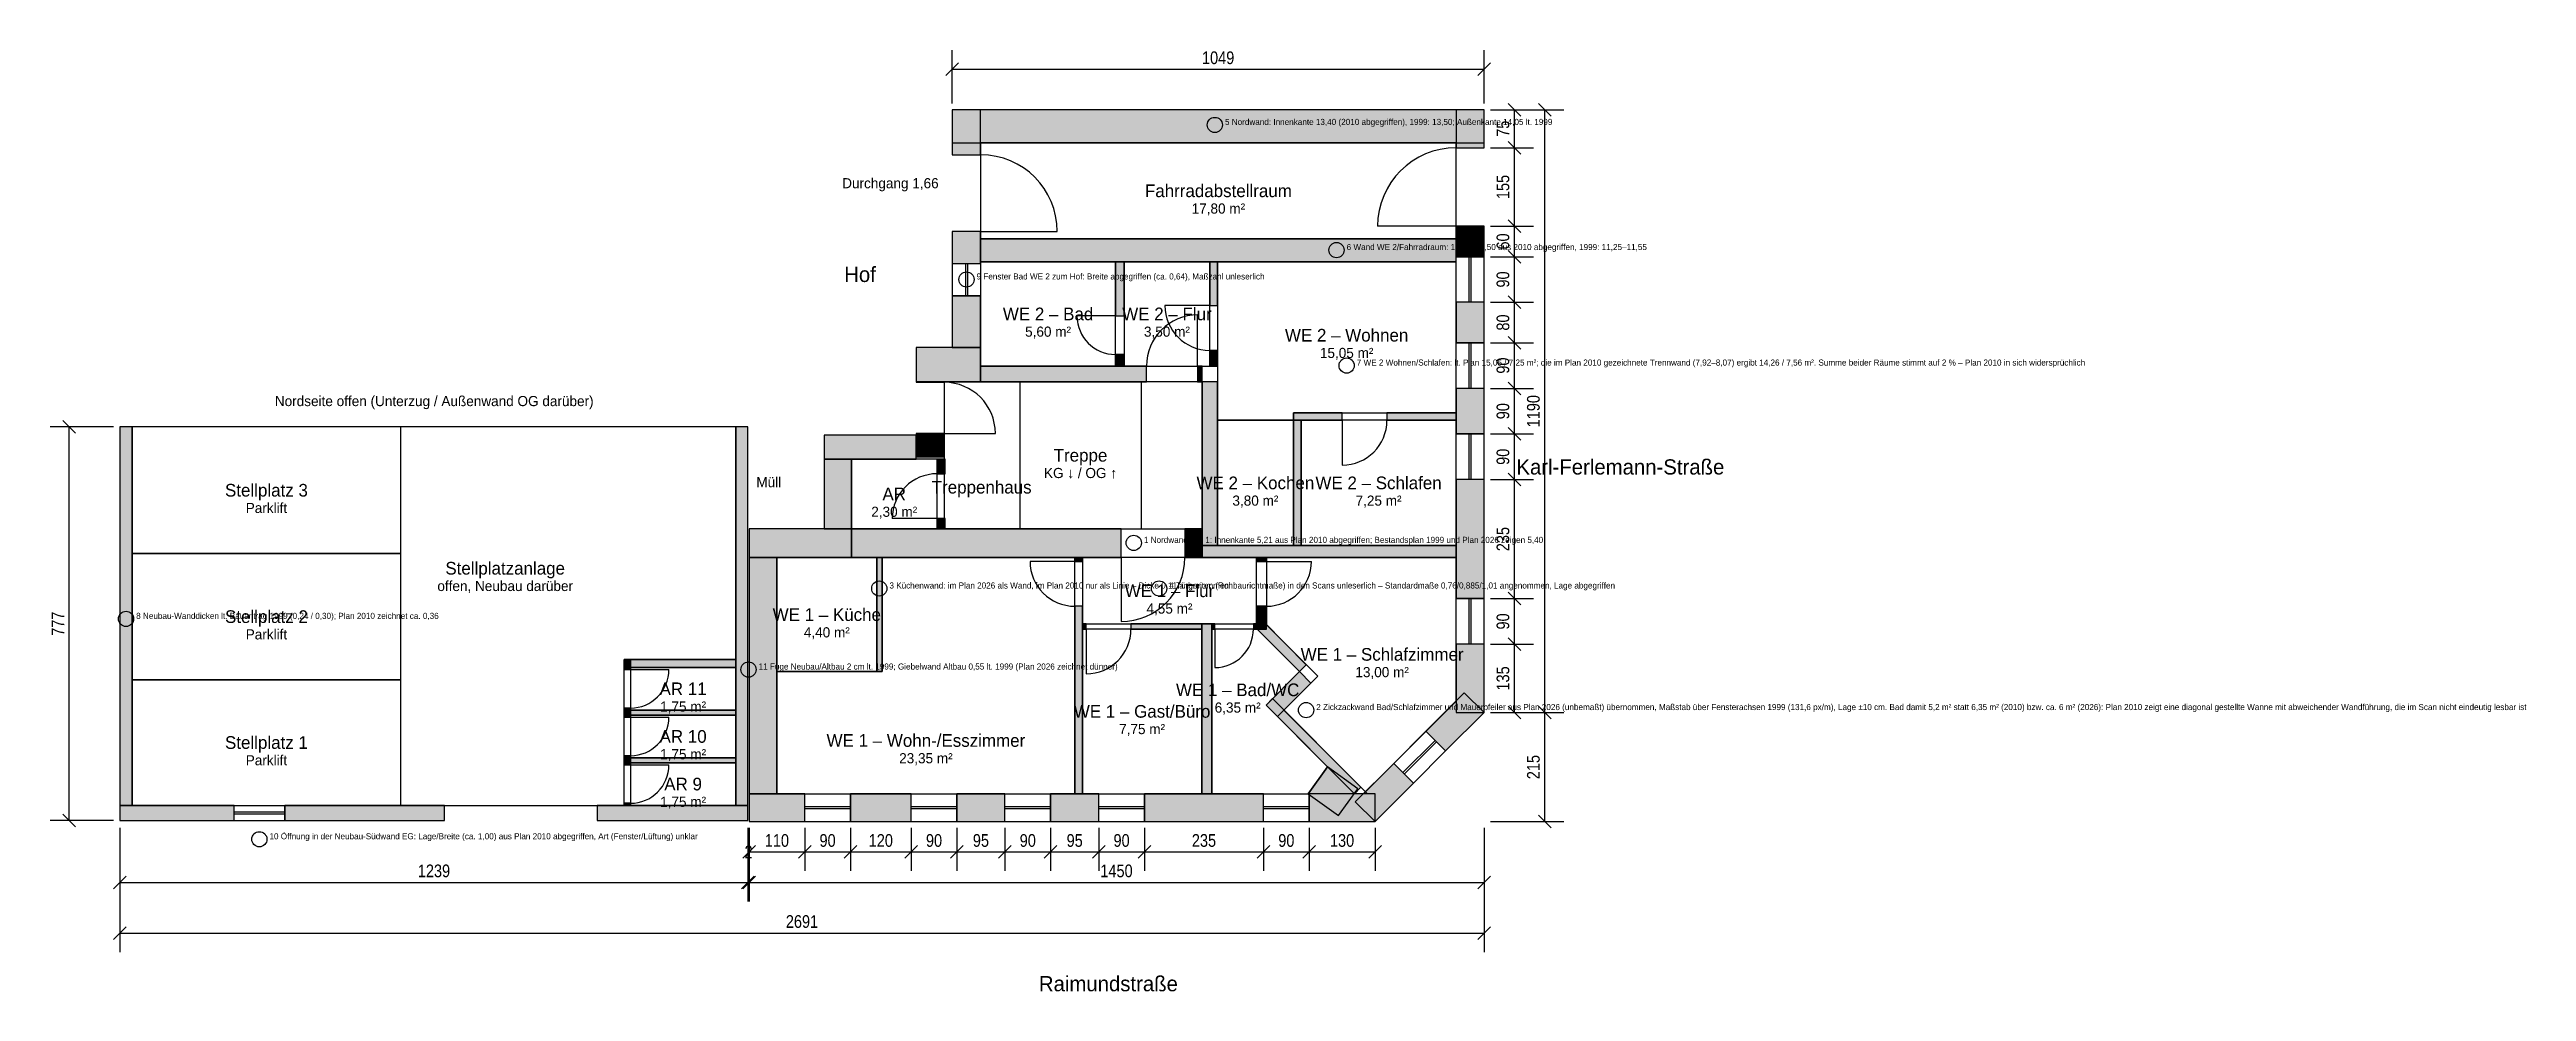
# Model space of a CAD drawing. Header units: metres. Extents: x -1.4 to 47.5, y -3.4 to 15.2.
import ezdxf
from ezdxf.enums import TextEntityAlignment as Align

# ---------------------------------------------------------------- set-up
doc = ezdxf.new("R2010")
doc.units = ezdxf.units.M
for name, color, linetype in [('A_BEMASSUNG', 5, 'Continuous'), ('A_OEFFNUNG', 1, 'Continuous'), ('A_RAUM', 3, 'Continuous'), ('A_TEXT', 7, 'Continuous'), ('A_UNGEPRUEFT', 6, 'Continuous'), ('A_WAND', 8, 'Continuous'), ('A_WAND_TRAGEND', 7, 'Continuous')]:
    doc.layers.add(name, color=color, linetype=linetype)
doc.styles.add('OpenSansCondensed-Light', font='OpenSansCondensed-Light.ttf')
doc.dimstyles.new('EZ_M_100_H25_CM', dxfattribs={"dimtxt": 0.25, "dimasz": 0.25, "dimexe": 0.375, "dimexo": 0.125, "dimgap": 0.1, "dimtad": 1, "dimlfac": 100, "dimzin": 12, "dimdsep": 46, "dimtxsty": 'OpenSansCondensed-Light', "dimtsz": 0.125, "dimcen": 2.5, "dimazin": 3, "dimtfac": 0.5, "dimtmove": 2, "dimatfit": 3})

msp = doc.modelspace()

# ---------------------------------------------------------------- hatches: boundary and pattern name
at = {"layer": 'A_WAND'}
for points in [[(19.81, 9.98), (19.81, 11.05), (19.64, 11.05), (19.64, 9.98)], [(21.65, 10.185), (21.65, 11.05), (21.5, 11.05), (21.5, 10.185)], [(21.65, 8.99), (21.65, 9.3), (21.5, 9.3), (21.5, 8.99)], [(19.81, 8.99), (19.81, 9.22), (19.64, 9.22), (19.64, 8.99)], [(23.15, 7.92), (24.11, 7.92), (24.11, 8.07), (23.15, 8.07)], [(23.3, 5.45), (23.3, 7.92), (23.15, 7.92), (23.15, 5.45)], [(24.995, 7.92), (26.36, 7.92), (26.36, 8.07), (24.995, 8.07)], [(16.28, 6.865), (16.28, 7.15), (16.12, 7.15), (16.12, 6.865)], [(16.28, 5.78), (16.28, 5.98), (16.12, 5.98), (16.12, 5.78)], [(15.04, 2.96), (15.04, 5.21), (14.93, 5.21), (14.93, 2.96)], [(18.99, 5.135), (18.99, 5.21), (18.84, 5.21), (18.84, 5.135)], [(22.62, 5.135), (22.62, 5.21), (22.42, 5.21), (22.42, 5.135)], [(18.99, 0.55), (18.99, 4.25), (18.84, 4.25), (18.84, 0.55)], [(22.62, 3.8), (22.62, 4.25), (22.42, 4.25), (22.42, 3.8)], [(22.435, 3.8), (23.27, 2.96), (23.40475, 3.09395), (22.56975, 3.93395)], [(18.99, 3.8), (19.06, 3.8), (19.06, 3.9), (18.99, 3.9)], [(19.945, 3.8), (21.34, 3.8), (21.34, 3.9), (19.945, 3.9)], [(21.54, 0.55), (21.54, 3.9), (21.34, 3.9), (21.34, 0.55)], [(21.54, 3.8), (21.6, 3.8), (21.6, 3.9), (21.54, 3.9)], [(22.36, 3.8), (22.42, 3.8), (22.42, 3.9), (22.36, 3.9)], [(10.07, 3), (10.07, 3.2), (9.95, 3.2), (9.95, 3)], [(10.07, 3.04), (12.15, 3.04), (12.15, 3.2), (10.07, 3.2)], [(23.27, 2.96), (22.61, 2.3), (22.83627, 2.07373), (23.49627, 2.73373)], [(10.07, 2.06), (10.07, 2.24), (9.95, 2.24), (9.95, 2.06)], [(10.07, 2.1), (12.15, 2.1), (12.15, 2.2), (10.07, 2.2)], [(22.61, 2.3), (24.355, 0.55), (24.48246, 0.6771), (22.73746, 2.4271)], [(10.07, 1.12), (10.07, 1.3), (9.95, 1.3), (9.95, 1.12)], [(10.07, 1.16), (12.15, 1.16), (12.15, 1.26), (10.07, 1.26)], [(24.0414, 0.11881), (24.4214, 0.64881), (23.82, 1.08), (23.44, 0.55)], [(10.07, 0.32), (10.07, 0.36), (9.95, 0.36), (9.95, 0.32)]]:
    msp.add_hatch(color=8, dxfattribs=at).paths.add_polyline_path(points)
at = {"layer": 'A_WAND_TRAGEND'}
for points in [[(26.91, 14.05), (16.42, 14.05), (16.42, 13.4), (26.91, 13.4)], [(16.42, 14.05), (16.42, 13.16), (16.98, 13.16), (16.98, 14.05)], [(26.91, 13.3), (26.91, 14.05), (26.36, 14.05), (26.36, 13.3)], [(26.91, 11.15), (26.91, 11.75), (26.36, 11.75), (26.36, 11.15)], [(16.42, 11.65), (16.42, 11.015), (16.98, 11.015), (16.98, 11.65)], [(16.98, 11.05), (26.36, 11.05), (26.36, 11.5), (16.98, 11.5)], [(16.42, 10.38), (16.42, 9.36), (16.98, 9.36), (16.98, 10.38)], [(26.91, 9.45), (26.91, 10.25), (26.36, 10.25), (26.36, 9.45)], [(15.71, 8.68), (16.98, 8.68), (16.98, 9.36), (15.71, 9.36)], [(16.98, 8.68), (20.25, 8.68), (20.25, 8.99), (16.98, 8.99)], [(21.26, 8.68), (21.35, 8.68), (21.35, 8.99), (21.26, 8.99)], [(16.26, 8.67), (16.26, 8.68), (15.71, 8.68), (15.71, 8.67)], [(21.65, 5.45), (21.65, 8.68), (21.35, 8.68), (21.35, 5.45)], [(26.91, 7.65), (26.91, 8.55), (26.36, 8.55), (26.36, 7.65)], [(0.24, 0.32), (0.24, 7.79), (0, 7.79), (0, 0.32)], [(12.39, 0.32), (12.39, 7.79), (12.15, 7.79), (12.15, 0.32)], [(13.89, 7.15), (15.71, 7.15), (15.71, 7.63), (13.89, 7.63)], [(16.26, 7.2), (16.26, 7.66), (15.71, 7.66), (15.71, 7.2)], [(14.43, 5.78), (14.43, 7.15), (13.89, 7.15), (13.89, 5.78)], [(26.91, 4.4), (26.91, 6.75), (26.36, 6.75), (26.36, 4.4)], [(12.41, 5.21), (14.43, 5.21), (14.43, 5.78), (12.41, 5.78)], [(14.43, 5.21), (19.75, 5.21), (19.75, 5.78), (14.43, 5.78)], [(21.01, 5.21), (21.35, 5.21), (21.35, 5.78), (21.01, 5.78)], [(21.35, 5.21), (26.36, 5.21), (26.36, 5.45), (21.35, 5.45)], [(12.96, 0.55), (12.96, 5.21), (12.41, 5.21), (12.41, 0.55)], [(26.91, 2.15), (26.91, 3.5), (26.36, 3.5), (26.36, 2.15)], [(26.153, 1.393), (26.91, 2.15), (26.52109, 2.53891), (25.76409, 1.78191)], [(24.76, 0), (25.5166, 0.7566), (25.1277, 1.14551), (24.37109, 0.38891)], [(12.41, 0), (13.51, 0), (13.51, 0.55), (12.41, 0.55)], [(14.41, 0), (15.61, 0), (15.61, 0.55), (14.41, 0.55)], [(16.51, 0), (17.46, 0), (17.46, 0.55), (16.51, 0.55)], [(18.36, 0), (19.31, 0), (19.31, 0.55), (18.36, 0.55)], [(20.21, 0), (22.56, 0), (22.56, 0.55), (20.21, 0.55)], [(23.46, 0), (24.76, 0), (24.76, 0.55), (23.46, 0.55)], [(0, 0.02), (2.25, 0.02), (2.25, 0.32), (0, 0.32)], [(3.25, 0.02), (6.405, 0.02), (6.405, 0.32), (3.25, 0.32)], [(9.415, 0.02), (12.39, 0.02), (12.39, 0.32), (9.415, 0.32)]]:
    msp.add_hatch(color=7, dxfattribs=at).paths.add_polyline_path(points)

# ---------------------------------------------------------------- linework, layer by layer
at = {"layer": 'A_OEFFNUNG'}
for p, q in [((26.36, 11.75), (24.81, 11.75)), ((16.98, 11.65), (18.49, 11.65)), ((16.42, 11.015), (16.42, 10.38)), ((16.42, 11.015), (16.98, 11.015)), ((16.68, 11.015), (16.68, 10.38)), ((16.72, 11.015), (16.72, 10.38)), ((16.98, 11.015), (16.98, 10.38)), ((26.36, 10.25), (26.36, 11.15)), ((26.91, 11.15), (26.36, 11.15)), ((26.615, 10.25), (26.615, 11.15)), ((26.655, 10.25), (26.655, 11.15)), ((26.91, 10.25), (26.91, 11.15)), ((16.42, 10.38), (16.98, 10.38)), ((19.64, 9.98), (18.88, 9.98)), ((21.5, 10.185), (20.615, 10.185)), ((21.26, 8.99), (21.26, 10)), ((26.91, 10.25), (26.36, 10.25)), ((26.36, 8.55), (26.36, 9.45)), ((26.91, 9.45), (26.36, 9.45)), ((26.615, 8.55), (26.615, 9.45)), ((26.655, 8.55), (26.655, 9.45)), ((26.91, 8.55), (26.91, 9.45)), ((26.91, 8.55), (26.36, 8.55)), ((24.11, 7.92), (24.11, 7.035)), ((16.26, 7.66), (17.27, 7.66)), ((26.36, 6.75), (26.36, 7.65)), ((26.91, 7.65), (26.36, 7.65)), ((26.615, 6.75), (26.615, 7.65)), ((26.655, 6.75), (26.655, 7.65)), ((26.91, 6.75), (26.91, 7.65)), ((26.91, 6.75), (26.36, 6.75)), ((16.12, 5.98), (15.235, 5.98)), ((18.84, 5.135), (17.955, 5.135)), ((19.75, 5.21), (19.75, 3.95)), ((22.62, 5.135), (23.505, 5.135)), ((26.36, 3.5), (26.36, 4.4)), ((26.91, 4.4), (26.36, 4.4)), ((26.615, 3.5), (26.615, 4.4)), ((26.655, 3.5), (26.655, 4.4)), ((26.91, 3.5), (26.91, 4.4)), ((19.06, 3.8), (19.06, 2.915)), ((21.6, 3.8), (21.6, 3.04)), ((26.91, 3.5), (26.36, 3.5)), ((10.07, 3), (10.83, 3)), ((10.07, 2.06), (10.83, 2.06)), ((25.1277, 1.14551), (25.76409, 1.78191)), ((25.30801, 0.9652), (25.9444, 1.6016)), ((25.33629, 0.93692), (25.97269, 1.57331)), ((26.153, 1.393), (25.76409, 1.78191)), ((10.07, 1.12), (10.83, 1.12)), ((25.5166, 0.7566), (25.1277, 1.14551)), ((25.5166, 0.7566), (26.153, 1.393)), ((13.51, 0.55), (14.41, 0.55)), ((13.51, 0), (13.51, 0.55)), ((14.41, 0), (14.41, 0.55)), ((15.61, 0.55), (16.51, 0.55)), ((15.61, 0), (15.61, 0.55)), ((16.51, 0), (16.51, 0.55)), ((17.46, 0.55), (18.36, 0.55)), ((17.46, 0), (17.46, 0.55)), ((18.36, 0), (18.36, 0.55)), ((19.31, 0.55), (20.21, 0.55)), ((19.31, 0), (19.31, 0.55)), ((20.21, 0), (20.21, 0.55)), ((22.56, 0.55), (23.46, 0.55)), ((22.56, 0), (22.56, 0.55)), ((23.46, 0), (23.46, 0.55)), ((2.25, 0.32), (3.25, 0.32)), ((2.25, 0.02), (2.25, 0.32)), ((2.25, 0.19), (3.25, 0.19)), ((2.25, 0.15), (3.25, 0.15)), ((2.25, 0.02), (3.25, 0.02)), ((3.25, 0.02), (3.25, 0.32)), ((13.51, 0.295), (14.41, 0.295)), ((13.51, 0.255), (14.41, 0.255)), ((13.51, 0), (14.41, 0)), ((15.61, 0.295), (16.51, 0.295)), ((15.61, 0.255), (16.51, 0.255)), ((15.61, 0), (16.51, 0)), ((17.46, 0.295), (18.36, 0.295)), ((17.46, 0.255), (18.36, 0.255)), ((17.46, 0), (18.36, 0)), ((19.31, 0.295), (20.21, 0.295)), ((19.31, 0.255), (20.21, 0.255)), ((19.31, 0), (20.21, 0)), ((22.56, 0.295), (23.46, 0.295)), ((22.56, 0.255), (23.46, 0.255)), ((22.56, 0), (23.46, 0))]:
    msp.add_line(p, q, dxfattribs=at)
for centre, radius, start, end in [((26.36, 11.75), 1.55, 90, 180), ((16.98, 11.65), 1.51, 0, 90), ((19.64, 9.98), 0.76, 180, -90), ((21.26, 8.99), 1.01, 90, 180), ((21.5, 10.185), 0.885, 180, -90), ((16.26, 7.66), 1.01, 0, 90), ((24.11, 7.92), 0.885, -90, 0), ((16.12, 5.98), 0.885, 90, 180), ((18.84, 5.135), 0.885, 180, -90), ((19.75, 5.21), 1.26, -90, 0), ((22.62, 5.135), 0.885, -90, 0), ((19.06, 3.8), 0.885, -90, 0), ((21.6, 3.8), 0.76, -90, 0), ((10.07, 3), 0.76, -90, 0), ((10.07, 2.06), 0.76, -90, 0), ((10.07, 1.12), 0.76, -90, 0)]:
    msp.add_arc(centre, radius, start, end, dxfattribs=at)
at = {"layer": 'A_RAUM'}
for points in [[(16.98, 11.5), (26.36, 11.5), (26.36, 13.4), (16.98, 13.4)], [(16.98, 8.99), (19.64, 8.99), (19.64, 11.05), (16.98, 11.05)], [(19.81, 8.99), (21.5, 8.99), (21.5, 11.05), (19.81, 11.05)], [(21.65, 7.92), (23.15, 7.92), (23.15, 8.07), (26.36, 8.07), (26.36, 11.05), (21.65, 11.05)], [(16.26, 5.78), (21.35, 5.78), (21.35, 8.68), (16.26, 8.68)], [(17.75, 5.78), (20.15, 5.78), (20.15, 8.68), (17.75, 8.68)], [(21.65, 5.45), (23.15, 5.45), (23.15, 7.92), (21.65, 7.92)], [(23.3, 5.45), (26.36, 5.45), (26.36, 7.92), (23.3, 7.92)], [(0.24, 0.32), (9.95, 0.32), (9.95, 3.2), (12.15, 3.2), (12.15, 7.79), (0.24, 7.79)], [(0.24, 5.29), (5.54, 5.29), (5.54, 7.79), (0.24, 7.79)], [(14.43, 5.78), (16.12, 5.78), (16.12, 7.15), (14.43, 7.15)], [(0.24, 2.8), (5.54, 2.8), (5.54, 5.29), (0.24, 5.29)], [(12.96, 2.96), (14.93, 2.96), (14.93, 5.21), (12.96, 5.21)], [(12.96, 0.55), (18.84, 0.55), (18.84, 5.21), (15.04, 5.21), (15.04, 2.96), (12.96, 2.96)], [(18.99, 3.9), (22.42, 3.9), (22.42, 5.21), (18.99, 5.21)], [(22.62, 5.21), (22.62, 3.883), (23.63, 2.867), (22.963, 2.201), (24.609, 0.55), (24.532, 0.55), (26.36, 2.378), (26.36, 5.21)], [(18.99, 0.55), (21.34, 0.55), (21.34, 3.8), (18.99, 3.8)], [(21.54, 0.55), (23.44, 0.55), (23.82, 1.08), (22.61, 2.3), (23.27, 2.96), (22.435, 3.8), (21.54, 3.8)], [(10.07, 2.2), (12.15, 2.2), (12.15, 3.04), (10.07, 3.04)], [(0.24, 0.32), (5.54, 0.32), (5.54, 2.8), (0.24, 2.8)], [(10.07, 1.26), (12.15, 1.26), (12.15, 2.1), (10.07, 2.1)], [(10.07, 0.32), (12.15, 0.32), (12.15, 1.16), (10.07, 1.16)]]:
    msp.add_lwpolyline(points, close=True, dxfattribs=at)
at = {"layer": 'A_UNGEPRUEFT'}
for centre in [(21.6, 13.75), (24, 11.28), (16.7, 10.7), (24.2, 9), (20, 5.5), (14.98, 4.6), (20.5, 4.6), (0.12, 4), (12.4, 3), (23.4, 2.2), (2.75, -0.35)]:
    msp.add_circle(centre, 0.15, dxfattribs=at)
at = {"layer": 'A_WAND'}
for points in [[(19.81, 9.98), (19.81, 11.05), (19.64, 11.05), (19.64, 9.98)], [(21.65, 10.185), (21.65, 11.05), (21.5, 11.05), (21.5, 10.185)], [(21.65, 8.99), (21.65, 9.3), (21.5, 9.3), (21.5, 8.99)], [(19.81, 8.99), (19.81, 9.22), (19.64, 9.22), (19.64, 8.99)], [(23.15, 7.92), (24.11, 7.92), (24.11, 8.07), (23.15, 8.07)], [(23.3, 5.45), (23.3, 7.92), (23.15, 7.92), (23.15, 5.45)], [(24.995, 7.92), (26.36, 7.92), (26.36, 8.07), (24.995, 8.07)], [(16.28, 6.865), (16.28, 7.15), (16.12, 7.15), (16.12, 6.865)], [(16.28, 5.78), (16.28, 5.98), (16.12, 5.98), (16.12, 5.78)], [(15.04, 2.96), (15.04, 5.21), (14.93, 5.21), (14.93, 2.96)], [(18.99, 5.135), (18.99, 5.21), (18.84, 5.21), (18.84, 5.135)], [(22.62, 5.135), (22.62, 5.21), (22.42, 5.21), (22.42, 5.135)], [(18.99, 0.55), (18.99, 4.25), (18.84, 4.25), (18.84, 0.55)], [(22.62, 3.8), (22.62, 4.25), (22.42, 4.25), (22.42, 3.8)], [(22.435, 3.8), (23.27, 2.96), (23.40475, 3.09395), (22.56975, 3.93395)], [(18.99, 3.8), (19.06, 3.8), (19.06, 3.9), (18.99, 3.9)], [(19.945, 3.8), (21.34, 3.8), (21.34, 3.9), (19.945, 3.9)], [(21.54, 0.55), (21.54, 3.9), (21.34, 3.9), (21.34, 0.55)], [(21.54, 3.8), (21.6, 3.8), (21.6, 3.9), (21.54, 3.9)], [(22.36, 3.8), (22.42, 3.8), (22.42, 3.9), (22.36, 3.9)], [(10.07, 3), (10.07, 3.2), (9.95, 3.2), (9.95, 3)], [(10.07, 3.04), (12.15, 3.04), (12.15, 3.2), (10.07, 3.2)], [(23.27, 2.96), (22.61, 2.3), (22.83627, 2.07373), (23.49627, 2.73373)], [(10.07, 2.06), (10.07, 2.24), (9.95, 2.24), (9.95, 2.06)], [(10.07, 2.1), (12.15, 2.1), (12.15, 2.2), (10.07, 2.2)], [(22.61, 2.3), (24.355, 0.55), (24.48246, 0.6771), (22.73746, 2.4271)], [(10.07, 1.12), (10.07, 1.3), (9.95, 1.3), (9.95, 1.12)], [(10.07, 1.16), (12.15, 1.16), (12.15, 1.26), (10.07, 1.26)], [(24.0414, 0.11881), (24.4214, 0.64881), (23.82, 1.08), (23.44, 0.55)], [(10.07, 0.32), (10.07, 0.36), (9.95, 0.36), (9.95, 0.32)]]:
    msp.add_lwpolyline(points, close=True, dxfattribs=at)
at = {"layer": 'A_WAND_TRAGEND'}
for points in [[(26.91, 14.05), (16.42, 14.05), (16.42, 13.4), (26.91, 13.4)], [(16.42, 14.05), (16.42, 13.16), (16.98, 13.16), (16.98, 14.05)], [(26.91, 13.3), (26.91, 14.05), (26.36, 14.05), (26.36, 13.3)], [(26.91, 11.15), (26.91, 11.75), (26.36, 11.75), (26.36, 11.15)], [(16.42, 11.65), (16.42, 11.015), (16.98, 11.015), (16.98, 11.65)], [(16.98, 11.05), (26.36, 11.05), (26.36, 11.5), (16.98, 11.5)], [(16.42, 10.38), (16.42, 9.36), (16.98, 9.36), (16.98, 10.38)], [(26.91, 9.45), (26.91, 10.25), (26.36, 10.25), (26.36, 9.45)], [(15.71, 8.68), (16.98, 8.68), (16.98, 9.36), (15.71, 9.36)], [(16.98, 8.68), (20.25, 8.68), (20.25, 8.99), (16.98, 8.99)], [(21.26, 8.68), (21.35, 8.68), (21.35, 8.99), (21.26, 8.99)], [(16.26, 8.67), (16.26, 8.68), (15.71, 8.68), (15.71, 8.67)], [(21.65, 5.45), (21.65, 8.68), (21.35, 8.68), (21.35, 5.45)], [(26.91, 7.65), (26.91, 8.55), (26.36, 8.55), (26.36, 7.65)], [(0.24, 0.32), (0.24, 7.79), (0, 7.79), (0, 0.32)], [(12.39, 0.32), (12.39, 7.79), (12.15, 7.79), (12.15, 0.32)], [(13.89, 7.15), (15.71, 7.15), (15.71, 7.63), (13.89, 7.63)], [(16.26, 7.2), (16.26, 7.66), (15.71, 7.66), (15.71, 7.2)], [(14.43, 5.78), (14.43, 7.15), (13.89, 7.15), (13.89, 5.78)], [(26.91, 4.4), (26.91, 6.75), (26.36, 6.75), (26.36, 4.4)], [(12.41, 5.21), (14.43, 5.21), (14.43, 5.78), (12.41, 5.78)], [(14.43, 5.21), (19.75, 5.21), (19.75, 5.78), (14.43, 5.78)], [(21.01, 5.21), (21.35, 5.21), (21.35, 5.78), (21.01, 5.78)], [(21.35, 5.21), (26.36, 5.21), (26.36, 5.45), (21.35, 5.45)], [(12.96, 0.55), (12.96, 5.21), (12.41, 5.21), (12.41, 0.55)], [(26.91, 2.15), (26.91, 3.5), (26.36, 3.5), (26.36, 2.15)], [(26.153, 1.393), (26.91, 2.15), (26.52109, 2.53891), (25.76409, 1.78191)], [(24.76, 0), (25.5166, 0.7566), (25.1277, 1.14551), (24.37109, 0.38891)], [(12.41, 0), (13.51, 0), (13.51, 0.55), (12.41, 0.55)], [(14.41, 0), (15.61, 0), (15.61, 0.55), (14.41, 0.55)], [(16.51, 0), (17.46, 0), (17.46, 0.55), (16.51, 0.55)], [(18.36, 0), (19.31, 0), (19.31, 0.55), (18.36, 0.55)], [(20.21, 0), (22.56, 0), (22.56, 0.55), (20.21, 0.55)], [(23.46, 0), (24.76, 0), (24.76, 0.55), (23.46, 0.55)], [(0, 0.02), (2.25, 0.02), (2.25, 0.32), (0, 0.32)], [(3.25, 0.02), (6.405, 0.02), (6.405, 0.32), (3.25, 0.32)], [(9.415, 0.02), (12.39, 0.02), (12.39, 0.32), (9.415, 0.32)]]:
    msp.add_lwpolyline(points, close=True, dxfattribs=at)

# ---------------------------------------------------------------- texts
at = {"layer": 'A_TEXT'}
for s, height, p in [('Durchgang 1,66', 0.2, (15.2, 12.6)), ('Fahrradabstellraum', 0.25, (21.67, 12.45)), ('17,80 m²', 0.2, (21.67, 12.1)), ('Hof', 0.3, (14.6, 10.8)), ('WE 2 – Bad', 0.25, (18.31, 10.02)), ('5,60 m²', 0.2, (18.31, 9.67)), ('WE 2 – Flur', 0.25, (20.655, 10.02)), ('3,50 m²', 0.2, (20.655, 9.67)), ('WE 2 – Wohnen', 0.25, (24.2, 9.6)), ('15,05 m²', 0.2, (24.2, 9.25)), ('Nordseite offen (Unterzug / Außenwand OG darüber)', 0.2, (6.2, 8.3)), ('Treppe', 0.25, (18.95, 7.23)), ('KG ↓ / OG ↑', 0.2, (18.95, 6.88)), ('Karl-Ferlemann-Straße', 0.3, (29.6, 7)), ('Stellplatz 3', 0.25, (2.89, 6.54)), ('Müll', 0.2, (12.8, 6.7)), ('AR', 0.25, (15.275, 6.465)), ('Treppenhaus', 0.25, (17, 6.6)), ('WE 2 – Kochen', 0.25, (22.4, 6.685)), ('3,80 m²', 0.2, (22.4, 6.335)), ('WE 2 – Schlafen', 0.25, (24.83, 6.685)), ('7,25 m²', 0.2, (24.83, 6.335)), ('Parklift', 0.2, (2.89, 6.19)), ('2,30 m²', 0.2, (15.275, 6.115)), ('Stellplatzanlage', 0.25, (7.6, 5)), ('offen, Neubau darüber', 0.2, (7.6, 4.65)), ('WE 1 – Flur', 0.25, (20.705, 4.555)), ('Stellplatz 2', 0.25, (2.89, 4.045)), ('WE 1 – Küche', 0.25, (13.945, 4.085)), ('4,55 m²', 0.2, (20.705, 4.205)), ('Parklift', 0.2, (2.89, 3.695)), ('4,40 m²', 0.2, (13.945, 3.735)), ('WE 1 – Schlafzimmer', 0.25, (24.9, 3.3)), ('13,00 m²', 0.2, (24.9, 2.95)), ('AR 11', 0.25, (11.11, 2.62)), ('WE 1 – Bad/WC', 0.25, (22.05, 2.6)), ('1,75 m²', 0.2, (11.11, 2.27)), ('WE 1 – Gast/Büro', 0.25, (20.165, 2.175)), ('6,35 m²', 0.2, (22.05, 2.25)), ('Stellplatz 1', 0.25, (2.89, 1.56)), ('AR 10', 0.25, (11.11, 1.68)), ('WE 1 – Wohn-/Esszimmer', 0.25, (15.9, 1.6)), ('7,75 m²', 0.2, (20.165, 1.825)), ('Parklift', 0.2, (2.89, 1.21)), ('1,75 m²', 0.2, (11.11, 1.33)), ('23,35 m²', 0.2, (15.9, 1.25)), ('1,75 m²', 0.2, (11.11, 0.39)), ('AR 9', 0.25, (11.11, 0.74)), ('Raimundstraße', 0.3, (19.5, -3.2))]:
    msp.add_text(s, height=height, dxfattribs=at).set_placement(p, align=Align.MIDDLE_CENTER)
at = {"layer": 'A_UNGEPRUEFT'}
for s, p in [('5 Nordwand: Innenkante 13,40 (2010 abgegriffen), 1999: 13,50; Außenkante 14,05 lt. 1999', (21.8, 13.75)), ('6 Wand WE 2/Fahrradraum: 11,05–11,50 aus 2010 abgegriffen, 1999: 11,25–11,55', (24.2, 11.28)), ('9 Fenster Bad WE 2 zum Hof: Breite abgegriffen (ca. 0,64), Maßzahl unleserlich', (16.9, 10.7)), ('7 WE 2 Wohnen/Schlafen: lt. Plan 15,05 / 7,25 m²; die im Plan 2010 gezeichnete Trennwand (7,92–8,07) ergibt 14,26 / 7,56 m². Summe beider Räume stimmt auf 2 % – Plan 2010 in sich widersprüchlich', (24.4, 9)), ('1 Nordwand WE 1: Innenkante 5,21 aus Plan 2010 abgegriffen; Bestandsplan 1999 und Plan 2026 zeigen 5,40', (20.2, 5.5)), ('3 Küchenwand: im Plan 2026 als Wand, im Plan 2010 nur als Linie – Dicke 0,11 angenommen', (15.18, 4.6)), ('4 Türbreiten (Rohbaurichtmaße) in den Scans unleserlich – Standardmaße 0,76/0,885/1,01 angenommen, Lage abgegriffen', (20.7, 4.6)), ('8 Neubau-Wanddicken lt. Bauantrag 1999 (0,24 / 0,30); Plan 2010 zeichnet ca. 0,36', (0.32, 4)), ('11 Fuge Neubau/Altbau 2 cm lt. 1999; Giebelwand Altbau 0,55 lt. 1999 (Plan 2026 zeichnet dünner)', (12.6, 3)), ('2 Zickzackwand Bad/Schlafzimmer und Mauerpfeiler aus Plan 2026 (unbemaßt) übernommen, Maßstab über Fensterachsen 1999 (131,6 px/m), Lage ±10 cm. Bad damit 5,2 m² statt 6,35 m² (2010) bzw. ca. 6 m² (2026): Plan 2010 zeigt eine diagonal gestellte Wanne mit abweichender Wandführung, die im Scan nicht eindeutig lesbar ist', (23.6, 2.2)), ('10 Öffnung in der Neubau-Südwand EG: Lage/Breite (ca. 1,00) aus Plan 2010 abgegriffen, Art (Fenster/Lüftung) unklar', (2.95, -0.35))]:
    msp.add_text(s, height=0.12, dxfattribs=at).set_placement(p)

# ---------------------------------------------------------------- dimensions: what is measured, and where the dimension line sits
at = {"layer": 'A_BEMASSUNG'}
for base, p1, p2 in [((16.42, 14.85), (16.42, 14.05), (26.91, 14.05)), ((0, -1.2), (0, 0), (12.39, 0)), ((0, -2.2), (0, 0), (26.91, 0)), ((12.39, -1.2), (12.39, 0), (12.41, 0)), ((12.41, -1.2), (12.41, 0), (26.91, 0)), ((12.41, -0.6), (12.41, 0), (13.51, 0)), ((13.51, -0.6), (13.51, 0), (14.41, 0)), ((14.41, -0.6), (14.41, 0), (15.61, 0)), ((15.61, -0.6), (15.61, 0), (16.51, 0)), ((16.51, -0.6), (16.51, 0), (17.46, 0)), ((17.46, -0.6), (17.46, 0), (18.36, 0)), ((18.36, -0.6), (18.36, 0), (19.31, 0)), ((19.31, -0.6), (19.31, 0), (20.21, 0)), ((20.21, -0.6), (20.21, 0), (22.56, 0)), ((22.56, -0.6), (22.56, 0), (23.46, 0)), ((23.46, -0.6), (23.46, 0), (24.76, 0))]:
    msp.add_linear_dim(base=base, p1=p1, p2=p2, dimstyle='EZ_M_100_H25_CM', dxfattribs=at).render()
for base, p1, p2 in [((28.11, 2.15), (26.91, 2.15), (26.91, 14.05)), ((27.51, 13.3), (26.91, 13.3), (26.91, 14.05)), ((27.51, 11.75), (26.91, 11.75), (26.91, 13.3)), ((27.51, 11.15), (26.91, 11.15), (26.91, 11.75)), ((27.51, 10.25), (26.91, 10.25), (26.91, 11.15)), ((27.51, 9.45), (26.91, 9.45), (26.91, 10.25)), ((27.51, 8.55), (26.91, 8.55), (26.91, 9.45)), ((27.51, 7.65), (26.91, 7.65), (26.91, 8.55)), ((-1, 0.02), (0, 0.02), (0, 7.79)), ((27.51, 6.75), (26.91, 6.75), (26.91, 7.65)), ((27.51, 4.4), (26.91, 4.4), (26.91, 6.75)), ((27.51, 3.5), (26.91, 3.5), (26.91, 4.4)), ((27.51, 2.15), (26.91, 2.15), (26.91, 3.5)), ((28.11, 0), (26.91, 0), (26.91, 2.15))]:
    msp.add_linear_dim(base=base, p1=p1, p2=p2, angle=90, dimstyle='EZ_M_100_H25_CM', dxfattribs=at).render()

doc.saveas('drawing.dxf')
